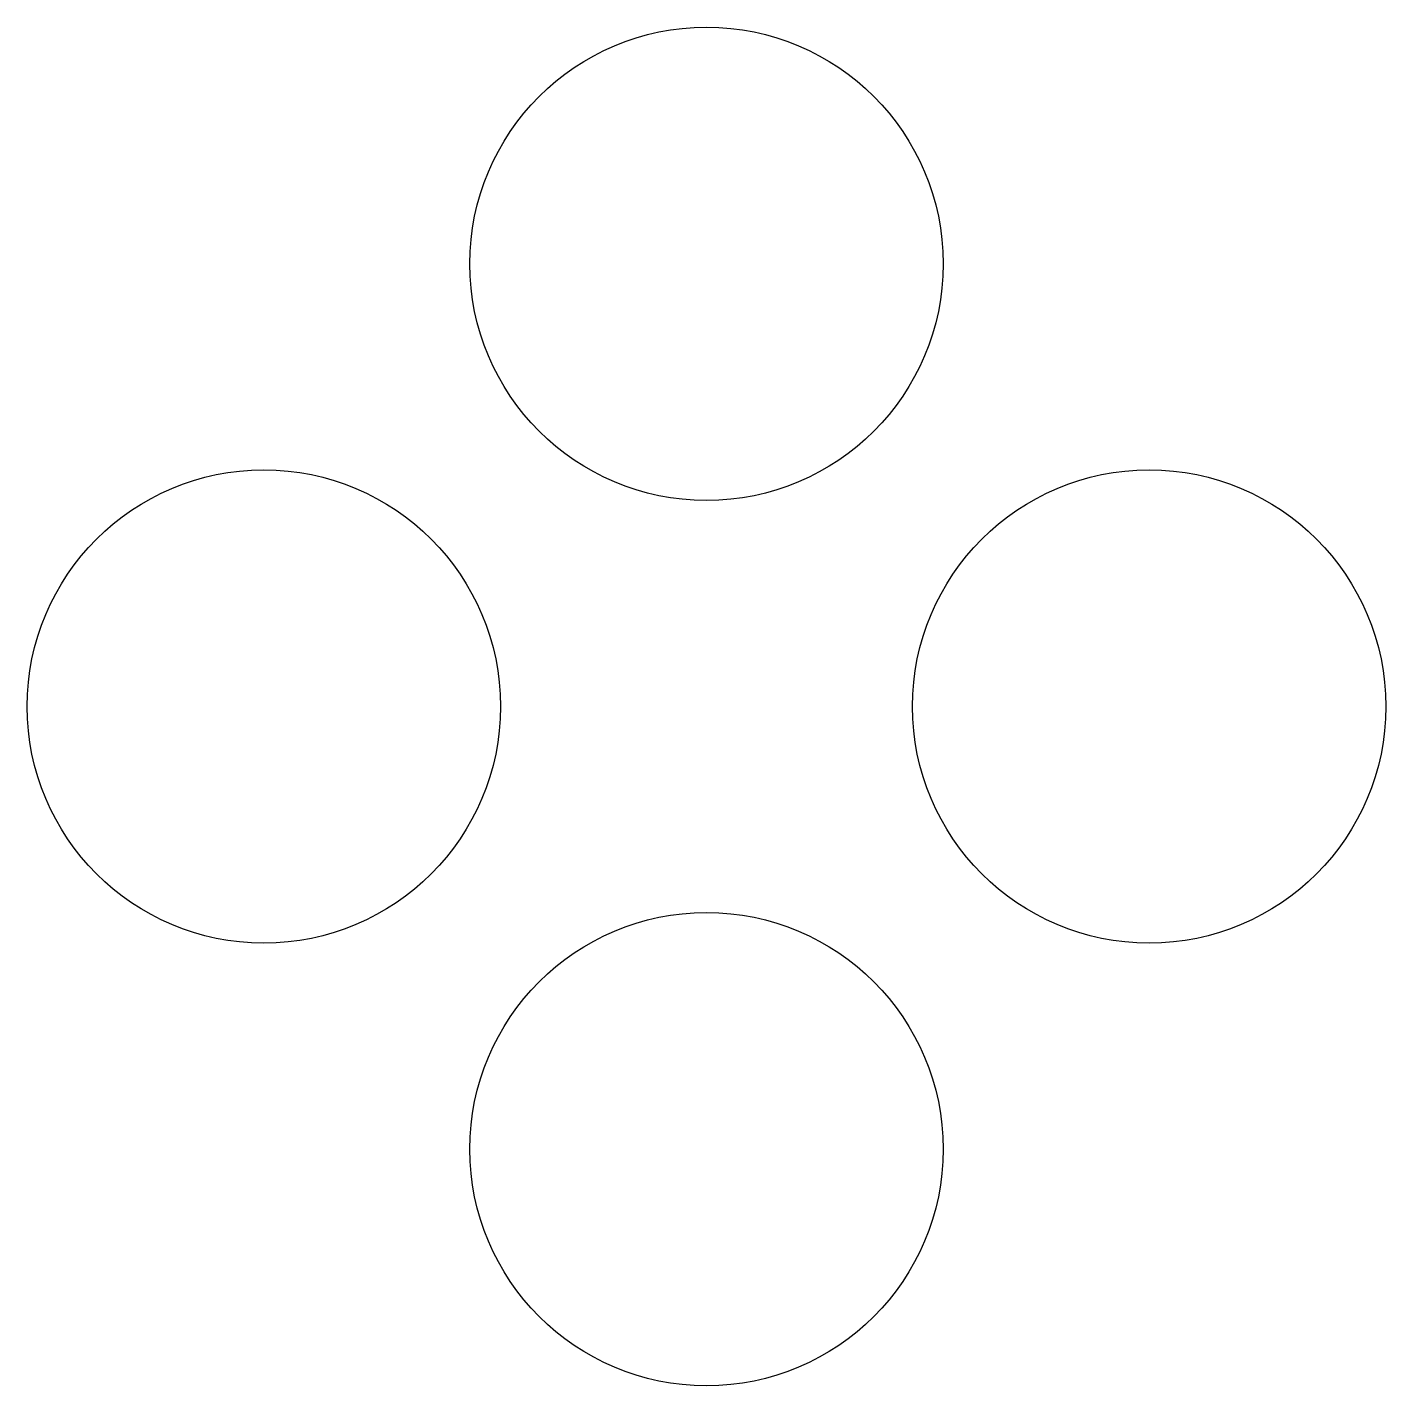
# Model space of a CAD drawing. Header units: millimetres. Extents: x -13.2 to 13.2, y -13.2 to 13.2.
import ezdxf

# ---------------------------------------------------------------- set-up
doc = ezdxf.new("R2010")
doc.units = ezdxf.units.MM

msp = doc.modelspace()

# ---------------------------------------------------------------- linework, layer by layer
at = {"layer": 'ROD_A'}
for centre in [(-8.5948, 0), (8.5948, 0)]:
    msp.add_circle(centre, 4.5948, dxfattribs=at)
at = {"layer": 'ROD_B'}
for centre in [(0, 8.5948), (0, -8.5948)]:
    msp.add_circle(centre, 4.5948, dxfattribs=at)

doc.saveas('drawing.dxf')
